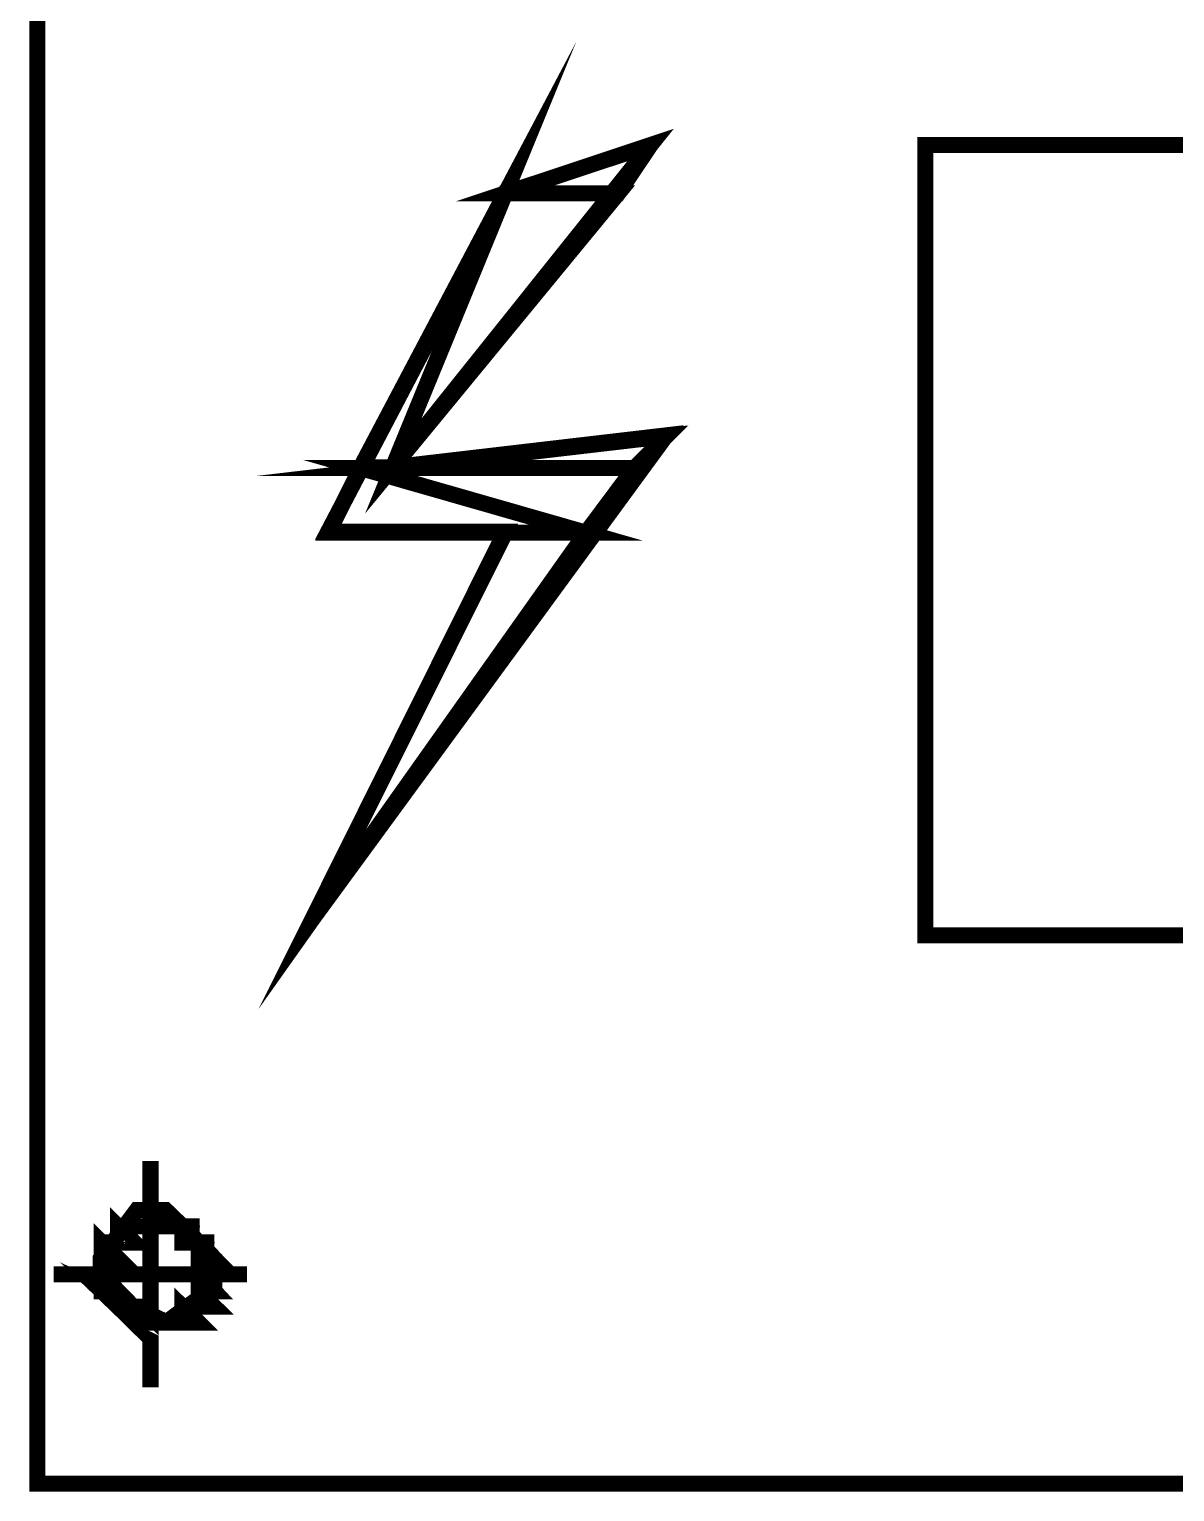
# Model space of a CAD drawing. Header units: metres. Extents: x 3290 to 4536, y 1562 to 1983.
# Drawn here: x 4028.532 to 4030.163, y 1701.154 to 1703.235 of the extents above; entities that cross this region are included whole.
import ezdxf

# ---------------------------------------------------------------- set-up
doc = ezdxf.new("R2010")
doc.units = ezdxf.units.M
doc.layers.add('C00-00-00-BLACK', color=7, linetype='Continuous')

msp = doc.modelspace()

# ---------------------------------------------------------------- linework, layer by layer
at = {"layer": 'C00-00-00-BLACK', "const_width": 0.0229}
for points in [[(4028.5433, 1701.1652), (4032.448, 1701.1652), (4032.448, 1704.0577), (4028.5433, 1704.0577), (4028.5433, 1701.1652)], [(4029.2096, 1703.0016), (4029.0494, 1702.6117), (4029.0037, 1702.6117), (4029.2096, 1703.0016)], [(4029.4164, 1703.0704), (4029.0494, 1702.6117), (4029.4389, 1702.6572), (4028.9351, 1701.9689), (4029.2096, 1702.5202), (4028.9575, 1702.5202), (4029.2096, 1703.0016), (4029.4164, 1703.0704)], [(4029.4164, 1703.0704), (4029.3702, 1703.0016), (4029.2096, 1703.0016), (4029.4164, 1703.0704)], [(4029.8075, 1703.0704), (4029.8075, 1701.9456), (4031.2314, 1701.9456), (4031.2314, 1703.0704), (4029.8075, 1703.0704)], [(4029.3702, 1703.0016), (4029.2096, 1703.0016), (4029.0494, 1702.6117), (4029.3702, 1703.0016)], [(4029.4389, 1702.6561), (4029.3933, 1702.6106), (4029.0494, 1702.6106), (4029.4389, 1702.6561)], [(4029.3933, 1702.6106), (4029.0037, 1702.6106), (4029.3247, 1702.5186), (4029.3933, 1702.6106)], [(4029.0037, 1702.6106), (4029.3247, 1702.5186), (4028.9575, 1702.5186), (4029.0037, 1702.6106)], [(4029.2096, 1702.5186), (4029.3247, 1702.5186), (4028.9351, 1701.9689), (4029.2096, 1702.5186)], [(4028.9575, 1702.5186), (4029.2096, 1702.5186), (4029.233, 1702.5186), (4028.9575, 1702.5186)], [(4029.2096, 1702.5186), (4029.3247, 1702.5186), (4029.3478, 1702.5186), (4029.2096, 1702.5186)], [(4029.3247, 1702.5186), (4029.3478, 1702.5186), (4029.2096, 1702.5186), (4029.3247, 1702.5186)], [(4028.7045, 1701.5546), (4028.7269, 1701.5313), (4028.7045, 1701.5313), (4028.7045, 1701.5546)], [(4028.7954, 1701.463), (4028.7954, 1701.4858), (4028.7261, 1701.5546), (4028.703, 1701.5546), (4028.685, 1701.5546), (4028.6336, 1701.4858), (4028.6336, 1701.463), (4028.6336, 1701.4457), (4028.685, 1701.3943), (4028.703, 1701.3943), (4028.7261, 1701.3943), (4028.7954, 1701.4457), (4028.7954, 1701.463)], [(4028.7954, 1701.463), (4028.7954, 1701.4858), (4028.7261, 1701.5546), (4028.703, 1701.5546), (4028.685, 1701.5546), (4028.6336, 1701.4858), (4028.6336, 1701.463), (4028.6336, 1701.4457), (4028.685, 1701.3943), (4028.703, 1701.3943), (4028.7261, 1701.3943), (4028.7954, 1701.4457), (4028.7954, 1701.463)], [(4028.7954, 1701.463), (4028.7954, 1701.4858), (4028.7261, 1701.5546), (4028.703, 1701.5546), (4028.685, 1701.5546), (4028.6336, 1701.4858), (4028.6336, 1701.463), (4028.6336, 1701.4457), (4028.685, 1701.3943), (4028.703, 1701.3943), (4028.7261, 1701.3943), (4028.7954, 1701.4457), (4028.7954, 1701.463)], [(4028.6583, 1701.5313), (4028.6583, 1701.5085), (4028.6814, 1701.5085), (4028.6583, 1701.5313)], [(4028.6583, 1701.5085), (4028.6814, 1701.5085), (4028.6583, 1701.5313), (4028.6583, 1701.5085)], [(4028.75, 1701.5313), (4028.7731, 1701.5085), (4028.75, 1701.5085), (4028.75, 1701.5313)], [(4028.6351, 1701.5085), (4028.6351, 1701.4858), (4028.6583, 1701.4858), (4028.6351, 1701.5085)], [(4028.6351, 1701.4858), (4028.6583, 1701.4858), (4028.6351, 1701.5085), (4028.6351, 1701.4858)], [(4028.6814, 1701.5313), (4028.6583, 1701.5313), (4028.6814, 1701.5313), (4028.6814, 1701.5313)], [(4028.6583, 1701.5313), (4028.6583, 1701.5313)], [(4028.6583, 1701.5313), (4028.6814, 1701.5313), (4028.7045, 1701.5313), (4028.6583, 1701.5313)], [(4028.6583, 1701.5313), (4028.6814, 1701.5313), (4028.6814, 1701.5313), (4028.6583, 1701.5313)], [(4028.6583, 1701.5313), (4028.6814, 1701.5313), (4028.6814, 1701.5313), (4028.6583, 1701.5313)], [(4028.7045, 1701.5313), (4028.7269, 1701.5313), (4028.6814, 1701.5313), (4028.7045, 1701.5313)], [(4028.6814, 1701.5313), (4028.7045, 1701.5313), (4028.7284, 1701.5313), (4028.6814, 1701.5313)], [(4028.7045, 1701.5313), (4028.7284, 1701.5313), (4028.6814, 1701.5313), (4028.7045, 1701.5313)], [(4028.7045, 1701.5313), (4028.6814, 1701.5313), (4028.7045, 1701.5313)], [(4028.6814, 1701.5313), (4028.7045, 1701.5313), (4028.7284, 1701.5313), (4028.6814, 1701.5313)], [(4028.6814, 1701.5313), (4028.6814, 1701.5313)], [(4028.6814, 1701.5313), (4028.7045, 1701.5313), (4028.7269, 1701.5313), (4028.6814, 1701.5313)], [(4028.6814, 1701.5313), (4028.7045, 1701.5313), (4028.7045, 1701.5313), (4028.6814, 1701.5313)], [(4028.6814, 1701.5313), (4028.7045, 1701.5313), (4028.7045, 1701.5313), (4028.6814, 1701.5313)], [(4028.6814, 1701.5313), (4028.6814, 1701.5313)], [(4028.7269, 1701.5313), (4028.7045, 1701.5313), (4028.7269, 1701.5313)], [(4028.7045, 1701.5313), (4028.7269, 1701.5313), (4028.75, 1701.5313), (4028.7045, 1701.5313)], [(4028.7269, 1701.5313), (4028.7045, 1701.5313), (4028.7269, 1701.5313)], [(4028.7045, 1701.5313), (4028.7284, 1701.5313), (4028.7515, 1701.5313), (4028.7045, 1701.5313)], [(4028.7284, 1701.5313), (4028.7515, 1701.5313), (4028.7045, 1701.5313), (4028.7284, 1701.5313)], [(4028.7269, 1701.5313), (4028.75, 1701.5313), (4028.7747, 1701.5313), (4028.7269, 1701.5313)], [(4028.75, 1701.5313), (4028.7747, 1701.5313), (4028.7269, 1701.5313), (4028.75, 1701.5313)], [(4028.75, 1701.5313), (4028.7269, 1701.5313), (4028.75, 1701.5313)], [(4028.7269, 1701.5313), (4028.75, 1701.5313), (4028.7747, 1701.5313), (4028.7269, 1701.5313)], [(4028.75, 1701.5313), (4028.7731, 1701.5313), (4028.7731, 1701.5313), (4028.75, 1701.5313)], [(4028.75, 1701.5313), (4028.7731, 1701.5313), (4028.7731, 1701.5313), (4028.75, 1701.5313)], [(4028.75, 1701.5313), (4028.7731, 1701.5313), (4028.7731, 1701.5313), (4028.75, 1701.5313)], [(4028.75, 1701.5313), (4028.7731, 1701.5313), (4028.7731, 1701.5313), (4028.75, 1701.5313)], [(4028.7731, 1701.5085), (4028.75, 1701.5313), (4028.7731, 1701.5085)], [(4028.7731, 1701.5085), (4028.7731, 1701.4858), (4028.7954, 1701.4858), (4028.7731, 1701.5085)], [(4028.7731, 1701.4858), (4028.7954, 1701.4858), (4028.7731, 1701.5085), (4028.7731, 1701.4858)], [(4028.6583, 1701.5085), (4028.6351, 1701.5085), (4028.6583, 1701.5085), (4028.6583, 1701.5085)], [(4028.6351, 1701.5085), (4028.6583, 1701.5085), (4028.6583, 1701.5085), (4028.6351, 1701.5085)], [(4028.6351, 1701.5085), (4028.6583, 1701.5085), (4028.6583, 1701.5085), (4028.6351, 1701.5085)], [(4028.6351, 1701.5085), (4028.6583, 1701.5085), (4028.6583, 1701.5085), (4028.6351, 1701.5085)], [(4028.6351, 1701.4858), (4028.6351, 1701.463), (4028.6583, 1701.463), (4028.6351, 1701.4858)], [(4028.6351, 1701.463), (4028.6583, 1701.463), (4028.6351, 1701.4858), (4028.6351, 1701.463)], [(4028.6583, 1701.5085), (4028.6814, 1701.5085), (4028.6814, 1701.5085), (4028.6583, 1701.5085)], [(4028.6583, 1701.5085), (4028.6814, 1701.5085), (4028.6814, 1701.5085), (4028.6583, 1701.5085)], [(4028.7731, 1701.5085), (4028.75, 1701.5085), (4028.7731, 1701.5085)], [(4028.75, 1701.5085), (4028.7731, 1701.5085), (4028.7954, 1701.5085), (4028.75, 1701.5085)], [(4028.7731, 1701.5085), (4028.7954, 1701.5085), (4028.7954, 1701.5085), (4028.7731, 1701.5085)], [(4028.7731, 1701.5085), (4028.7954, 1701.5085), (4028.7954, 1701.5085), (4028.7731, 1701.5085)], [(4028.7731, 1701.5085), (4028.7954, 1701.5085), (4028.7954, 1701.5085), (4028.7731, 1701.5085)], [(4028.7731, 1701.5085), (4028.7954, 1701.5085), (4028.7954, 1701.5085), (4028.7731, 1701.5085)], [(4028.7731, 1701.4858), (4028.7731, 1701.463), (4028.7954, 1701.463), (4028.7731, 1701.4858)], [(4028.7731, 1701.463), (4028.7954, 1701.463), (4028.7731, 1701.4858), (4028.7731, 1701.463)], [(4028.6351, 1701.4858), (4028.6583, 1701.4858), (4028.6583, 1701.4858), (4028.6351, 1701.4858)], [(4028.6351, 1701.4858), (4028.6583, 1701.4858), (4028.6583, 1701.4858), (4028.6351, 1701.4858)], [(4028.6351, 1701.4858), (4028.6583, 1701.4858), (4028.6583, 1701.4858), (4028.6351, 1701.4858)], [(4028.6351, 1701.4858), (4028.6583, 1701.4858), (4028.6583, 1701.4858), (4028.6351, 1701.4858)], [(4028.6351, 1701.4858), (4028.6583, 1701.4858), (4028.6583, 1701.4858), (4028.6351, 1701.4858)], [(4028.6351, 1701.4858), (4028.6583, 1701.4858), (4028.6583, 1701.4858), (4028.6351, 1701.4858)], [(4028.6351, 1701.463), (4028.6351, 1701.4392), (4028.6583, 1701.4392), (4028.6351, 1701.463)], [(4028.6351, 1701.4392), (4028.6583, 1701.4392), (4028.6351, 1701.463), (4028.6351, 1701.4392)], [(4028.7731, 1701.4858), (4028.7954, 1701.4858), (4028.7954, 1701.4858), (4028.7731, 1701.4858)], [(4028.7731, 1701.4858), (4028.7954, 1701.4858), (4028.7954, 1701.4858), (4028.7731, 1701.4858)], [(4028.7731, 1701.4858), (4028.7954, 1701.4858), (4028.7954, 1701.4858), (4028.7731, 1701.4858)], [(4028.7731, 1701.4858), (4028.7954, 1701.4858), (4028.7954, 1701.4858), (4028.7731, 1701.4858)], [(4028.7731, 1701.4858), (4028.7954, 1701.4858), (4028.7954, 1701.4858), (4028.7731, 1701.4858)], [(4028.7731, 1701.4858), (4028.7954, 1701.4858), (4028.7954, 1701.4858), (4028.7731, 1701.4858)], [(4028.7731, 1701.463), (4028.7731, 1701.4392), (4028.7954, 1701.4392), (4028.7731, 1701.463)], [(4028.7731, 1701.4392), (4028.7954, 1701.4392), (4028.7731, 1701.463), (4028.7731, 1701.4392)], [(4028.6351, 1701.4392), (4028.6583, 1701.417), (4028.6814, 1701.417), (4028.6351, 1701.4392)], [(4028.6583, 1701.417), (4028.6814, 1701.417), (4028.6351, 1701.4392), (4028.6583, 1701.417)], [(4028.6351, 1701.463), (4028.6583, 1701.463), (4028.6583, 1701.463), (4028.6351, 1701.463)], [(4028.6351, 1701.463), (4028.6583, 1701.463), (4028.6583, 1701.463), (4028.6351, 1701.463)], [(4028.7731, 1701.463), (4028.7954, 1701.463), (4028.7954, 1701.463), (4028.7731, 1701.463)], [(4028.7731, 1701.463), (4028.7954, 1701.463), (4028.7954, 1701.463), (4028.7731, 1701.463)], [(4028.7731, 1701.463), (4028.7954, 1701.463), (4028.7954, 1701.463), (4028.7731, 1701.463)], [(4028.7731, 1701.463), (4028.7954, 1701.463), (4028.7954, 1701.463), (4028.7731, 1701.463)], [(4028.6814, 1701.3943), (4028.7045, 1701.3943), (4028.6583, 1701.417), (4028.6814, 1701.3943)], [(4028.6351, 1701.4392), (4028.6583, 1701.4392), (4028.6583, 1701.4392), (4028.6351, 1701.4392)], [(4028.6351, 1701.4392), (4028.6583, 1701.4392), (4028.6583, 1701.4392), (4028.6351, 1701.4392)], [(4028.6351, 1701.4392), (4028.6583, 1701.4392), (4028.6583, 1701.4392), (4028.6351, 1701.4392)], [(4028.6351, 1701.4392), (4028.6583, 1701.4392), (4028.6583, 1701.4392), (4028.6351, 1701.4392)], [(4028.6351, 1701.4392), (4028.6583, 1701.4392), (4028.6583, 1701.4392), (4028.6351, 1701.4392)], [(4028.6351, 1701.4392), (4028.6583, 1701.4392), (4028.6583, 1701.4392), (4028.6351, 1701.4392)], [(4028.7731, 1701.4392), (4028.7731, 1701.417), (4028.7954, 1701.417), (4028.7731, 1701.4392)], [(4028.7731, 1701.417), (4028.7954, 1701.417), (4028.7731, 1701.4392), (4028.7731, 1701.417)], [(4028.7731, 1701.4392), (4028.7954, 1701.4392), (4028.7954, 1701.4392), (4028.7731, 1701.4392)], [(4028.7731, 1701.4392), (4028.7954, 1701.4392), (4028.7954, 1701.4392), (4028.7731, 1701.4392)], [(4028.7731, 1701.4392), (4028.7954, 1701.4392), (4028.7954, 1701.4392), (4028.7731, 1701.4392)], [(4028.7731, 1701.4392), (4028.7954, 1701.4392), (4028.7954, 1701.4392), (4028.7731, 1701.4392)], [(4028.6814, 1701.3943), (4028.6583, 1701.417), (4028.6814, 1701.417), (4028.6814, 1701.3943)], [(4028.6583, 1701.417), (4028.6814, 1701.417), (4028.6814, 1701.417), (4028.6583, 1701.417)], [(4028.6583, 1701.417), (4028.6814, 1701.417), (4028.6814, 1701.417), (4028.6583, 1701.417)], [(4028.6583, 1701.417), (4028.6814, 1701.417), (4028.6814, 1701.417), (4028.6583, 1701.417)], [(4028.6583, 1701.417), (4028.6814, 1701.417), (4028.6814, 1701.417), (4028.6583, 1701.417)], [(4028.6583, 1701.417), (4028.6814, 1701.417), (4028.6814, 1701.417), (4028.6583, 1701.417)], [(4028.6583, 1701.417), (4028.6814, 1701.417), (4028.6814, 1701.417), (4028.6583, 1701.417)], [(4028.6583, 1701.417), (4028.6829, 1701.417), (4028.7053, 1701.417), (4028.6583, 1701.417)], [(4028.6829, 1701.417), (4028.7053, 1701.417), (4028.6583, 1701.417), (4028.6829, 1701.417)], [(4028.75, 1701.417), (4028.75, 1701.3943), (4028.7731, 1701.3943), (4028.75, 1701.417)], [(4028.75, 1701.3943), (4028.7731, 1701.3943), (4028.75, 1701.417), (4028.75, 1701.3943)], [(4028.7731, 1701.417), (4028.75, 1701.417), (4028.7731, 1701.417), (4028.7731, 1701.417)], [(4028.75, 1701.417), (4028.75, 1701.417)], [(4028.75, 1701.417), (4028.7731, 1701.417), (4028.7954, 1701.417), (4028.75, 1701.417)], [(4028.75, 1701.417), (4028.7731, 1701.417), (4028.7731, 1701.417), (4028.75, 1701.417)], [(4028.75, 1701.417), (4028.7731, 1701.417), (4028.7731, 1701.417), (4028.75, 1701.417)], [(4028.7731, 1701.417), (4028.7954, 1701.417), (4028.7954, 1701.417), (4028.7731, 1701.417)], [(4028.7731, 1701.417), (4028.7954, 1701.417), (4028.7954, 1701.417), (4028.7731, 1701.417)], [(4028.7731, 1701.417), (4028.7731, 1701.417)], [(4028.6814, 1701.3943), (4028.7045, 1701.3943), (4028.7045, 1701.3943), (4028.6814, 1701.3943)], [(4028.6814, 1701.3943), (4028.7045, 1701.3943), (4028.7045, 1701.3943), (4028.6814, 1701.3943)], [(4028.6814, 1701.3943), (4028.7053, 1701.3943), (4028.7284, 1701.3943), (4028.6814, 1701.3943)], [(4028.7053, 1701.3943), (4028.7284, 1701.3943), (4028.6814, 1701.3943), (4028.7053, 1701.3943)], [(4028.6814, 1701.3943), (4028.7053, 1701.3943), (4028.7284, 1701.3943), (4028.6814, 1701.3943)], [(4028.7053, 1701.3943), (4028.7284, 1701.3943), (4028.6814, 1701.3943), (4028.7053, 1701.3943)], [(4028.6814, 1701.3943), (4028.7045, 1701.3943), (4028.7269, 1701.3943), (4028.6814, 1701.3943)], [(4028.7045, 1701.3943), (4028.7269, 1701.3943), (4028.6814, 1701.3943), (4028.7045, 1701.3943)], [(4028.7045, 1701.3943), (4028.6814, 1701.3943), (4028.7269, 1701.3943), (4028.7045, 1701.3943)], [(4028.6814, 1701.3943), (4028.7269, 1701.3943), (4028.75, 1701.3943), (4028.6814, 1701.3943)], [(4028.7269, 1701.3943), (4028.7045, 1701.3943), (4028.7269, 1701.3943), (4028.7269, 1701.3943)], [(4028.7269, 1701.3943), (4028.75, 1701.3943), (4028.7045, 1701.3943), (4028.7269, 1701.3943)], [(4028.7269, 1701.3943), (4028.7045, 1701.3943), (4028.7269, 1701.3943)], [(4028.7045, 1701.3943), (4028.7269, 1701.3943), (4028.75, 1701.3943), (4028.7045, 1701.3943)], [(4028.75, 1701.3943), (4028.7269, 1701.3943), (4028.75, 1701.3943), (4028.75, 1701.3943)], [(4028.7269, 1701.3943), (4028.7269, 1701.3943)], [(4028.7269, 1701.3943), (4028.75, 1701.3943), (4028.7731, 1701.3943), (4028.7269, 1701.3943)], [(4028.7269, 1701.3943), (4028.75, 1701.3943), (4028.75, 1701.3943), (4028.7269, 1701.3943)], [(4028.7269, 1701.3943), (4028.75, 1701.3943), (4028.75, 1701.3943), (4028.7269, 1701.3943)], [(4028.7269, 1701.3943), (4028.7269, 1701.3943)], [(4028.75, 1701.3943), (4028.75, 1701.3943)]]:
    msp.add_lwpolyline(points, close=True, dxfattribs=at)
at = {"layer": 'C00-00-00-BLACK'}
for points in [[(4029.4164, 1703.0704), (4029.3702, 1703.0016), (4029.2096, 1703.0016), (4029.4164, 1703.0704)], [(4029.2096, 1703.0016), (4029.0494, 1702.6117), (4029.0037, 1702.6117), (4029.2096, 1703.0016)], [(4029.3702, 1703.0016), (4029.2096, 1703.0016), (4029.0494, 1702.6117), (4029.3702, 1703.0016)], [(4029.4389, 1702.6561), (4029.3933, 1702.6106), (4029.0494, 1702.6106), (4029.4389, 1702.6561)], [(4029.0037, 1702.6106), (4029.3247, 1702.5186), (4028.9575, 1702.5186), (4029.0037, 1702.6106)], [(4029.3933, 1702.6106), (4029.0037, 1702.6106), (4029.3247, 1702.5186), (4029.3933, 1702.6106)], [(4029.2096, 1702.5186), (4029.3247, 1702.5186), (4028.9351, 1701.9689), (4029.2096, 1702.5186)], [(4028.9575, 1702.5186), (4029.2096, 1702.5186), (4029.233, 1702.5186), (4028.9575, 1702.5186)], [(4029.2096, 1702.5186), (4029.3247, 1702.5186), (4029.3478, 1702.5186), (4029.2096, 1702.5186)], [(4029.3247, 1702.5186), (4029.3478, 1702.5186), (4029.2096, 1702.5186), (4029.3247, 1702.5186)], [(4028.7045, 1701.5546), (4028.7269, 1701.5313), (4028.7045, 1701.5313), (4028.7045, 1701.5546)], [(4028.6814, 1701.5313), (4028.6583, 1701.5313), (4028.6814, 1701.5313), (4028.6814, 1701.5313)], [(4028.6583, 1701.5313), (4028.6814, 1701.5313), (4028.7045, 1701.5313), (4028.6583, 1701.5313)], [(4028.6583, 1701.5313), (4028.6814, 1701.5313), (4028.6814, 1701.5313), (4028.6583, 1701.5313)], [(4028.6583, 1701.5313), (4028.6814, 1701.5313), (4028.6814, 1701.5313), (4028.6583, 1701.5313)], [(4028.6583, 1701.5313), (4028.6583, 1701.5085), (4028.6814, 1701.5085), (4028.6583, 1701.5313)], [(4028.6583, 1701.5085), (4028.6814, 1701.5085), (4028.6583, 1701.5313), (4028.6583, 1701.5085)], [(4028.7045, 1701.5313), (4028.7269, 1701.5313), (4028.6814, 1701.5313), (4028.7045, 1701.5313)], [(4028.6814, 1701.5313), (4028.7045, 1701.5313), (4028.7284, 1701.5313), (4028.6814, 1701.5313)], [(4028.7045, 1701.5313), (4028.7284, 1701.5313), (4028.6814, 1701.5313), (4028.7045, 1701.5313)], [(4028.7045, 1701.5313), (4028.6814, 1701.5313), (4028.7045, 1701.5313)], [(4028.6814, 1701.5313), (4028.7045, 1701.5313), (4028.7284, 1701.5313), (4028.6814, 1701.5313)], [(4028.6814, 1701.5313), (4028.7045, 1701.5313), (4028.7269, 1701.5313), (4028.6814, 1701.5313)], [(4028.6814, 1701.5313), (4028.7045, 1701.5313), (4028.7045, 1701.5313), (4028.6814, 1701.5313)], [(4028.6814, 1701.5313), (4028.7045, 1701.5313), (4028.7045, 1701.5313), (4028.6814, 1701.5313)], [(4028.7269, 1701.5313), (4028.7045, 1701.5313), (4028.7269, 1701.5313)], [(4028.7045, 1701.5313), (4028.7269, 1701.5313), (4028.75, 1701.5313), (4028.7045, 1701.5313)], [(4028.7269, 1701.5313), (4028.7045, 1701.5313), (4028.7269, 1701.5313)], [(4028.7045, 1701.5313), (4028.7284, 1701.5313), (4028.7515, 1701.5313), (4028.7045, 1701.5313)], [(4028.7284, 1701.5313), (4028.7515, 1701.5313), (4028.7045, 1701.5313), (4028.7284, 1701.5313)], [(4028.7269, 1701.5313), (4028.75, 1701.5313), (4028.7747, 1701.5313), (4028.7269, 1701.5313)], [(4028.75, 1701.5313), (4028.7747, 1701.5313), (4028.7269, 1701.5313), (4028.75, 1701.5313)], [(4028.75, 1701.5313), (4028.7269, 1701.5313), (4028.75, 1701.5313)], [(4028.7269, 1701.5313), (4028.75, 1701.5313), (4028.7747, 1701.5313), (4028.7269, 1701.5313)], [(4028.75, 1701.5313), (4028.7731, 1701.5313), (4028.7731, 1701.5313), (4028.75, 1701.5313)], [(4028.75, 1701.5313), (4028.7731, 1701.5313), (4028.7731, 1701.5313), (4028.75, 1701.5313)], [(4028.75, 1701.5313), (4028.7731, 1701.5313), (4028.7731, 1701.5313), (4028.75, 1701.5313)], [(4028.75, 1701.5313), (4028.7731, 1701.5313), (4028.7731, 1701.5313), (4028.75, 1701.5313)], [(4028.7731, 1701.5085), (4028.75, 1701.5313), (4028.7731, 1701.5085)], [(4028.75, 1701.5313), (4028.7731, 1701.5085), (4028.75, 1701.5085), (4028.75, 1701.5313)], [(4028.6583, 1701.5085), (4028.6351, 1701.5085), (4028.6583, 1701.5085), (4028.6583, 1701.5085)], [(4028.6351, 1701.5085), (4028.6583, 1701.5085), (4028.6583, 1701.5085), (4028.6351, 1701.5085)], [(4028.6351, 1701.5085), (4028.6583, 1701.5085), (4028.6583, 1701.5085), (4028.6351, 1701.5085)], [(4028.6351, 1701.5085), (4028.6583, 1701.5085), (4028.6583, 1701.5085), (4028.6351, 1701.5085)], [(4028.6351, 1701.5085), (4028.6351, 1701.4858), (4028.6583, 1701.4858), (4028.6351, 1701.5085)], [(4028.6351, 1701.4858), (4028.6583, 1701.4858), (4028.6351, 1701.5085), (4028.6351, 1701.4858)], [(4028.6583, 1701.5085), (4028.6814, 1701.5085), (4028.6814, 1701.5085), (4028.6583, 1701.5085)], [(4028.6583, 1701.5085), (4028.6814, 1701.5085), (4028.6814, 1701.5085), (4028.6583, 1701.5085)], [(4028.7731, 1701.5085), (4028.75, 1701.5085), (4028.7731, 1701.5085)], [(4028.75, 1701.5085), (4028.7731, 1701.5085), (4028.7954, 1701.5085), (4028.75, 1701.5085)], [(4028.7731, 1701.5085), (4028.7954, 1701.5085), (4028.7954, 1701.5085), (4028.7731, 1701.5085)], [(4028.7731, 1701.5085), (4028.7954, 1701.5085), (4028.7954, 1701.5085), (4028.7731, 1701.5085)], [(4028.7731, 1701.5085), (4028.7954, 1701.5085), (4028.7954, 1701.5085), (4028.7731, 1701.5085)], [(4028.7731, 1701.5085), (4028.7954, 1701.5085), (4028.7954, 1701.5085), (4028.7731, 1701.5085)], [(4028.7731, 1701.5085), (4028.7731, 1701.4858), (4028.7954, 1701.4858), (4028.7731, 1701.5085)], [(4028.7731, 1701.4858), (4028.7954, 1701.4858), (4028.7731, 1701.5085), (4028.7731, 1701.4858)], [(4028.6351, 1701.4858), (4028.6583, 1701.4858), (4028.6583, 1701.4858), (4028.6351, 1701.4858)], [(4028.6351, 1701.4858), (4028.6583, 1701.4858), (4028.6583, 1701.4858), (4028.6351, 1701.4858)], [(4028.6351, 1701.4858), (4028.6583, 1701.4858), (4028.6583, 1701.4858), (4028.6351, 1701.4858)], [(4028.6351, 1701.4858), (4028.6583, 1701.4858), (4028.6583, 1701.4858), (4028.6351, 1701.4858)], [(4028.6351, 1701.4858), (4028.6583, 1701.4858), (4028.6583, 1701.4858), (4028.6351, 1701.4858)], [(4028.6351, 1701.4858), (4028.6583, 1701.4858), (4028.6583, 1701.4858), (4028.6351, 1701.4858)], [(4028.6351, 1701.4858), (4028.6351, 1701.463), (4028.6583, 1701.463), (4028.6351, 1701.4858)], [(4028.6351, 1701.463), (4028.6583, 1701.463), (4028.6351, 1701.4858), (4028.6351, 1701.463)], [(4028.7731, 1701.4858), (4028.7954, 1701.4858), (4028.7954, 1701.4858), (4028.7731, 1701.4858)], [(4028.7731, 1701.4858), (4028.7954, 1701.4858), (4028.7954, 1701.4858), (4028.7731, 1701.4858)], [(4028.7731, 1701.4858), (4028.7954, 1701.4858), (4028.7954, 1701.4858), (4028.7731, 1701.4858)], [(4028.7731, 1701.4858), (4028.7954, 1701.4858), (4028.7954, 1701.4858), (4028.7731, 1701.4858)], [(4028.7731, 1701.4858), (4028.7954, 1701.4858), (4028.7954, 1701.4858), (4028.7731, 1701.4858)], [(4028.7731, 1701.4858), (4028.7954, 1701.4858), (4028.7954, 1701.4858), (4028.7731, 1701.4858)], [(4028.7731, 1701.4858), (4028.7731, 1701.463), (4028.7954, 1701.463), (4028.7731, 1701.4858)], [(4028.7731, 1701.463), (4028.7954, 1701.463), (4028.7731, 1701.4858), (4028.7731, 1701.463)], [(4028.6351, 1701.463), (4028.6583, 1701.463), (4028.6583, 1701.463), (4028.6351, 1701.463)], [(4028.6351, 1701.463), (4028.6583, 1701.463), (4028.6583, 1701.463), (4028.6351, 1701.463)], [(4028.6351, 1701.463), (4028.6351, 1701.4392), (4028.6583, 1701.4392), (4028.6351, 1701.463)], [(4028.6351, 1701.4392), (4028.6583, 1701.4392), (4028.6351, 1701.463), (4028.6351, 1701.4392)], [(4028.7731, 1701.463), (4028.7954, 1701.463), (4028.7954, 1701.463), (4028.7731, 1701.463)], [(4028.7731, 1701.463), (4028.7954, 1701.463), (4028.7954, 1701.463), (4028.7731, 1701.463)], [(4028.7731, 1701.463), (4028.7954, 1701.463), (4028.7954, 1701.463), (4028.7731, 1701.463)], [(4028.7731, 1701.463), (4028.7954, 1701.463), (4028.7954, 1701.463), (4028.7731, 1701.463)], [(4028.7731, 1701.463), (4028.7731, 1701.4392), (4028.7954, 1701.4392), (4028.7731, 1701.463)], [(4028.7731, 1701.4392), (4028.7954, 1701.4392), (4028.7731, 1701.463), (4028.7731, 1701.4392)], [(4028.6351, 1701.4392), (4028.6583, 1701.4392), (4028.6583, 1701.4392), (4028.6351, 1701.4392)], [(4028.6351, 1701.4392), (4028.6583, 1701.4392), (4028.6583, 1701.4392), (4028.6351, 1701.4392)], [(4028.6351, 1701.4392), (4028.6583, 1701.4392), (4028.6583, 1701.4392), (4028.6351, 1701.4392)], [(4028.6351, 1701.4392), (4028.6583, 1701.4392), (4028.6583, 1701.4392), (4028.6351, 1701.4392)], [(4028.6351, 1701.4392), (4028.6583, 1701.4392), (4028.6583, 1701.4392), (4028.6351, 1701.4392)], [(4028.6351, 1701.4392), (4028.6583, 1701.4392), (4028.6583, 1701.4392), (4028.6351, 1701.4392)], [(4028.6351, 1701.4392), (4028.6583, 1701.417), (4028.6814, 1701.417), (4028.6351, 1701.4392)], [(4028.6583, 1701.417), (4028.6814, 1701.417), (4028.6351, 1701.4392), (4028.6583, 1701.417)], [(4028.7731, 1701.4392), (4028.7954, 1701.4392), (4028.7954, 1701.4392), (4028.7731, 1701.4392)], [(4028.7731, 1701.4392), (4028.7954, 1701.4392), (4028.7954, 1701.4392), (4028.7731, 1701.4392)], [(4028.7731, 1701.4392), (4028.7954, 1701.4392), (4028.7954, 1701.4392), (4028.7731, 1701.4392)], [(4028.7731, 1701.4392), (4028.7954, 1701.4392), (4028.7954, 1701.4392), (4028.7731, 1701.4392)], [(4028.7731, 1701.4392), (4028.7731, 1701.417), (4028.7954, 1701.417), (4028.7731, 1701.4392)], [(4028.7731, 1701.417), (4028.7954, 1701.417), (4028.7731, 1701.4392), (4028.7731, 1701.417)], [(4028.6583, 1701.417), (4028.6814, 1701.417), (4028.6814, 1701.417), (4028.6583, 1701.417)], [(4028.6583, 1701.417), (4028.6814, 1701.417), (4028.6814, 1701.417), (4028.6583, 1701.417)], [(4028.6583, 1701.417), (4028.6814, 1701.417), (4028.6814, 1701.417), (4028.6583, 1701.417)], [(4028.6583, 1701.417), (4028.6814, 1701.417), (4028.6814, 1701.417), (4028.6583, 1701.417)], [(4028.6583, 1701.417), (4028.6814, 1701.417), (4028.6814, 1701.417), (4028.6583, 1701.417)], [(4028.6583, 1701.417), (4028.6814, 1701.417), (4028.6814, 1701.417), (4028.6583, 1701.417)], [(4028.6583, 1701.417), (4028.6829, 1701.417), (4028.7053, 1701.417), (4028.6583, 1701.417)], [(4028.6829, 1701.417), (4028.7053, 1701.417), (4028.6583, 1701.417), (4028.6829, 1701.417)], [(4028.6814, 1701.3943), (4028.7045, 1701.3943), (4028.6583, 1701.417), (4028.6814, 1701.3943)], [(4028.6814, 1701.3943), (4028.6583, 1701.417), (4028.6814, 1701.417), (4028.6814, 1701.3943)], [(4028.7731, 1701.417), (4028.75, 1701.417), (4028.7731, 1701.417), (4028.7731, 1701.417)], [(4028.75, 1701.417), (4028.7731, 1701.417), (4028.7954, 1701.417), (4028.75, 1701.417)], [(4028.75, 1701.417), (4028.7731, 1701.417), (4028.7731, 1701.417), (4028.75, 1701.417)], [(4028.75, 1701.417), (4028.7731, 1701.417), (4028.7731, 1701.417), (4028.75, 1701.417)], [(4028.75, 1701.417), (4028.75, 1701.3943), (4028.7731, 1701.3943), (4028.75, 1701.417)], [(4028.75, 1701.3943), (4028.7731, 1701.3943), (4028.75, 1701.417), (4028.75, 1701.3943)], [(4028.7731, 1701.417), (4028.7954, 1701.417), (4028.7954, 1701.417), (4028.7731, 1701.417)], [(4028.7731, 1701.417), (4028.7954, 1701.417), (4028.7954, 1701.417), (4028.7731, 1701.417)], [(4028.6814, 1701.3943), (4028.7045, 1701.3943), (4028.7045, 1701.3943), (4028.6814, 1701.3943)], [(4028.6814, 1701.3943), (4028.7045, 1701.3943), (4028.7045, 1701.3943), (4028.6814, 1701.3943)], [(4028.6814, 1701.3943), (4028.7053, 1701.3943), (4028.7284, 1701.3943), (4028.6814, 1701.3943)], [(4028.7053, 1701.3943), (4028.7284, 1701.3943), (4028.6814, 1701.3943), (4028.7053, 1701.3943)], [(4028.6814, 1701.3943), (4028.7053, 1701.3943), (4028.7284, 1701.3943), (4028.6814, 1701.3943)], [(4028.7053, 1701.3943), (4028.7284, 1701.3943), (4028.6814, 1701.3943), (4028.7053, 1701.3943)], [(4028.6814, 1701.3943), (4028.7045, 1701.3943), (4028.7269, 1701.3943), (4028.6814, 1701.3943)], [(4028.7045, 1701.3943), (4028.7269, 1701.3943), (4028.6814, 1701.3943), (4028.7045, 1701.3943)], [(4028.7045, 1701.3943), (4028.6814, 1701.3943), (4028.7269, 1701.3943), (4028.7045, 1701.3943)], [(4028.6814, 1701.3943), (4028.7269, 1701.3943), (4028.75, 1701.3943), (4028.6814, 1701.3943)], [(4028.7269, 1701.3943), (4028.7045, 1701.3943), (4028.7269, 1701.3943), (4028.7269, 1701.3943)], [(4028.7269, 1701.3943), (4028.75, 1701.3943), (4028.7045, 1701.3943), (4028.7269, 1701.3943)], [(4028.7269, 1701.3943), (4028.7045, 1701.3943), (4028.7269, 1701.3943)], [(4028.7045, 1701.3943), (4028.7269, 1701.3943), (4028.75, 1701.3943), (4028.7045, 1701.3943)], [(4028.75, 1701.3943), (4028.7269, 1701.3943), (4028.75, 1701.3943), (4028.75, 1701.3943)], [(4028.7269, 1701.3943), (4028.75, 1701.3943), (4028.7731, 1701.3943), (4028.7269, 1701.3943)], [(4028.7269, 1701.3943), (4028.75, 1701.3943), (4028.75, 1701.3943), (4028.7269, 1701.3943)], [(4028.7269, 1701.3943), (4028.75, 1701.3943), (4028.75, 1701.3943), (4028.7269, 1701.3943)]]:
    msp.add_lwpolyline(points, close=True, dxfattribs=at)
at = {"layer": 'C00-00-00-BLACK', "const_width": 0.0229}
for points in [[(4028.7045, 1701.6244), (4028.7045, 1701.3022)], [(4028.5664, 1701.463), (4028.8419, 1701.463)]]:
    msp.add_lwpolyline(points, dxfattribs=at)

doc.saveas('drawing.dxf')
